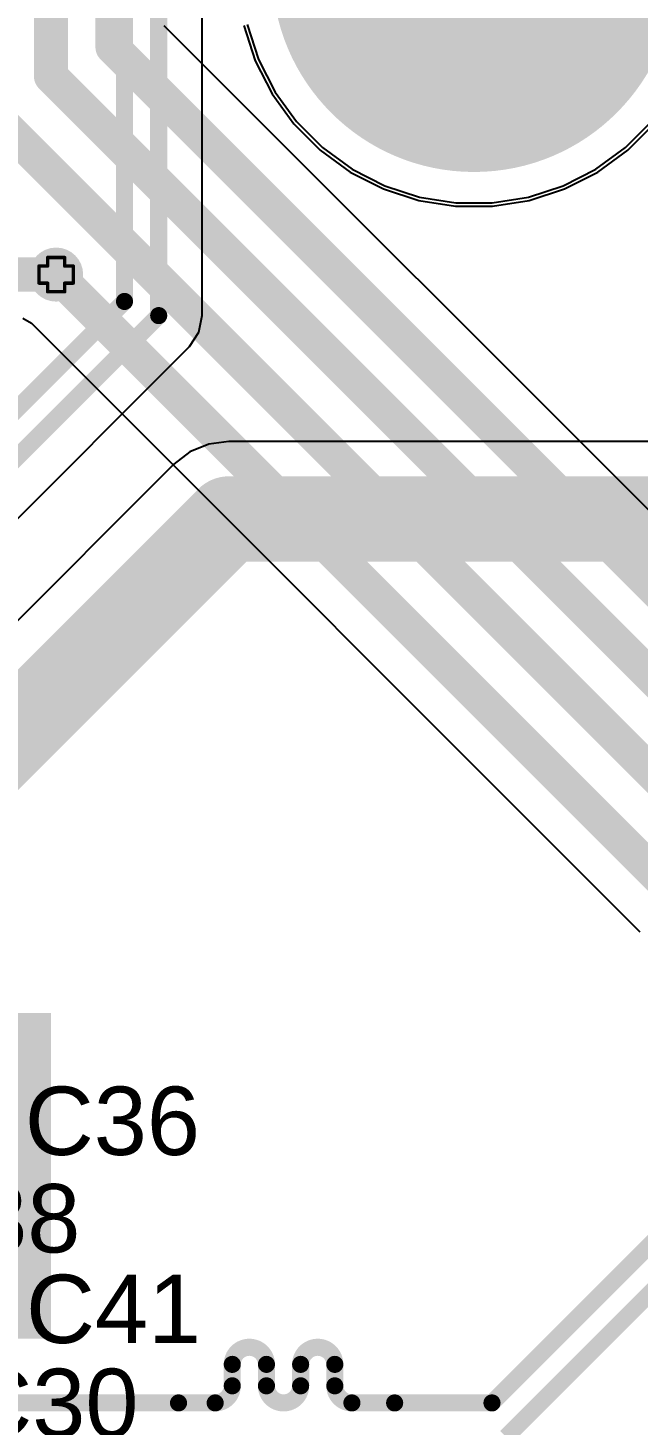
# Model space of a CAD drawing. Header units: millimetres. Extents: x -2.4 to 8.6, y -1 to 5.2.
# Drawn here: x 1.285 to 1.641, y 0.552 to 1.369 of the extents above; entities that cross this region are included whole.
import ezdxf

# ---------------------------------------------------------------- set-up
doc = ezdxf.new("R2010")
doc.units = ezdxf.units.MM
doc.header["$MEASUREMENT"] = 0
for name, color, linetype in [('BottomLayer', 5, 'Continuous'), ('BottomSolder', 6, 'Continuous'), ('DrillDrawing', 1, 'Continuous'), ('Mechanical2', 216, 'Continuous'), ('PadHoleLayer', 156, 'Continuous'), ('TopLayer', 1, 'Continuous'), ('TopOverlay', 2, 'Continuous'), ('TopSolder', 216, 'Continuous'), ('ViaHoleLayer', 16, 'Continuous')]:
    doc.layers.add(name, color=color, linetype=linetype)
doc.styles.add('Arial', font='', dxfattribs={"height": 0.2})
doc.styles.get('Arial').set_extended_font_data('Arial')

msp = doc.modelspace()

# ---------------------------------------------------------------- hatches: boundary and pattern name
at = {"layer": 'BottomLayer'}
h = msp.add_hatch(color=5, dxfattribs=at)
edge = h.paths.add_edge_path()
edge.add_arc((1.301, 1.225), 0.01181, 0, 360)
at = {"layer": 'BottomSolder'}
h = msp.add_hatch(color=6, dxfattribs=at)
edge = h.paths.add_edge_path()
edge.add_arc((1.301, 1.225), 0.01581, 0, 360)
at = {"layer": 'PadHoleLayer'}
h = msp.add_hatch(color=156, dxfattribs=at)
edge = h.paths.add_edge_path()
edge.add_arc((1.54547, 1.40312), 0.11811, 0, 360)
at = {"layer": 'TopLayer'}
h = msp.add_hatch(color=1, dxfattribs=at)
edge = h.paths.add_edge_path()
edge.add_arc((1.301, 1.225), 0.01181, 0, 360)
msp.add_hatch(color=1, dxfattribs=at).paths.add_polyline_path([(1.225, 0.6025), (1.298, 0.6025), (1.298, 0.793), (1.225, 0.793)])
at = {"layer": 'TopSolder'}
h = msp.add_hatch(color=216, dxfattribs=at)
edge = h.paths.add_edge_path()
edge.add_arc((1.301, 1.225), 0.01581, 0, 360)
at = {"layer": 'ViaHoleLayer'}
h = msp.add_hatch(color=16, dxfattribs=at)
edge = h.paths.add_edge_path()
edge.add_arc((1.301, 1.225), 0.00591, 0, 360)

# ---------------------------------------------------------------- linework, layer by layer
at = {"layer": 'BottomLayer'}
for p, q in [((1.73253, 1.00226), (1.36426, 1.37053)), ((1.41271, 1.37124), (1.41933, 1.35087)), ((1.41933, 1.35087), (1.42906, 1.33178)), ((1.42906, 1.33178), (1.44165, 1.31445)), ((1.44165, 1.31445), (1.4568, 1.2993)), ((1.63414, 1.2993), (1.64929, 1.31445)), ((1.4568, 1.2993), (1.47413, 1.2867)), ((1.61681, 1.2867), (1.63414, 1.2993)), ((1.47413, 1.2867), (1.49322, 1.27698)), ((1.59772, 1.27698), (1.61681, 1.2867)), ((1.49322, 1.27698), (1.5136, 1.27036)), ((1.57734, 1.27036), (1.59772, 1.27698)), ((1.5136, 1.27036), (1.53476, 1.26701)), ((1.53476, 1.26701), (1.55618, 1.26701)), ((1.55618, 1.26701), (1.57734, 1.27036)), ((1.28147, 1.19954), (1.28666, 1.19655)), ((1.28666, 1.19655), (1.6426, 0.8406))]:
    msp.add_line(p, q, dxfattribs=at)
at = {"layer": 'BottomLayer', "const_width": 0.02}
for points in [[(1.334, 1.358), (1.334, 1.725)], [(1.298, 1.341), (1.298, 1.675)], [(1.334, 1.358), (1.72, 0.972)], [(1.298, 1.341), (1.703, 0.936)], [(1.262, 1.321), (1.683, 0.9)], [(1.301, 1.225), (1.664, 0.862)]]:
    msp.add_lwpolyline(points, dxfattribs=at)
at = {"layer": 'BottomLayer', "const_width": 0.01}
for points in [[(1.329, 1.358, 1), (1.339, 1.358, 1)], [(1.329, 1.358, 1), (1.339, 1.358, 1)], [(1.293, 1.341, 1), (1.303, 1.341, 1)], [(1.293, 1.341, 1), (1.303, 1.341, 1)], [(1.296, 1.225, 1), (1.306, 1.225, 1)]]:
    msp.add_lwpolyline(points, format="xyb", close=True, dxfattribs=at)
at = {"layer": 'DrillDrawing', "const_width": 0.002}
for points in [[(1.296, 1.23), (1.296, 1.235)], [(1.296, 1.235), (1.306, 1.235)], [(1.306, 1.23), (1.306, 1.235)], [(1.291, 1.22), (1.291, 1.23)], [(1.291, 1.23), (1.296, 1.23)], [(1.306, 1.23), (1.311, 1.23)], [(1.311, 1.22), (1.311, 1.23)], [(1.291, 1.22), (1.296, 1.22)], [(1.296, 1.215), (1.296, 1.22)], [(1.306, 1.22), (1.311, 1.22)], [(1.306, 1.215), (1.306, 1.22)], [(1.296, 1.215), (1.306, 1.215)]]:
    msp.add_lwpolyline(points, dxfattribs=at)
at = {"layer": 'DrillDrawing', "const_width": 0.001}
for points in [[(1.2955, 1.235, 1), (1.2965, 1.235, 1)], [(1.2955, 1.235, 1), (1.2965, 1.235, 1)], [(1.3055, 1.235, 1), (1.3065, 1.235, 1)], [(1.3055, 1.235, 1), (1.3065, 1.235, 1)], [(1.2905, 1.23, 1), (1.2915, 1.23, 1)], [(1.2905, 1.23, 1), (1.2915, 1.23, 1)], [(1.2955, 1.23, 1), (1.2965, 1.23, 1)], [(1.2955, 1.23, 1), (1.2965, 1.23, 1)], [(1.3055, 1.23, 1), (1.3065, 1.23, 1)], [(1.3055, 1.23, 1), (1.3065, 1.23, 1)], [(1.3105, 1.23, 1), (1.3115, 1.23, 1)], [(1.3105, 1.23, 1), (1.3115, 1.23, 1)], [(1.2905, 1.22, 1), (1.2915, 1.22, 1)], [(1.2905, 1.22, 1), (1.2915, 1.22, 1)], [(1.2955, 1.22, 1), (1.2965, 1.22, 1)], [(1.2955, 1.22, 1), (1.2965, 1.22, 1)], [(1.3055, 1.22, 1), (1.3065, 1.22, 1)], [(1.3055, 1.22, 1), (1.3065, 1.22, 1)], [(1.3105, 1.22, 1), (1.3115, 1.22, 1)], [(1.3105, 1.22, 1), (1.3115, 1.22, 1)], [(1.2955, 1.215, 1), (1.2965, 1.215, 1)], [(1.2955, 1.215, 1), (1.2965, 1.215, 1)], [(1.3055, 1.215, 1), (1.3065, 1.215, 1)], [(1.3055, 1.215, 1), (1.3065, 1.215, 1)]]:
    msp.add_lwpolyline(points, format="xyb", close=True, dxfattribs=at)
at = {"layer": 'Mechanical2', "const_width": 0.01}
msp.add_lwpolyline([(1.33424, 2.13536, -6.230382), (0.47179, 2.13624)], format="xyb", dxfattribs=at)
at = {"layer": 'TopLayer'}
for p, q in [((1.38649, 1.201), (1.38649, 1.52643)), ((1.41076, 1.37078), (1.41748, 1.3501)), ((1.41748, 1.3501), (1.42735, 1.33073)), ((1.42735, 1.33073), (1.44013, 1.31314)), ((1.44013, 1.31314), (1.4555, 1.29777)), ((1.63544, 1.29777), (1.65082, 1.31314)), ((1.4555, 1.29777), (1.47309, 1.28499)), ((1.61786, 1.28499), (1.63544, 1.29777)), ((1.47309, 1.28499), (1.49246, 1.27513)), ((1.59849, 1.27513), (1.61786, 1.28499)), ((1.49246, 1.27513), (1.51313, 1.26841)), ((1.57781, 1.26841), (1.59849, 1.27513)), ((1.51313, 1.26841), (1.5346, 1.26501)), ((1.55634, 1.26501), (1.57781, 1.26841)), ((1.5346, 1.26501), (1.55634, 1.26501)), ((1.38455, 1.19125), (1.38649, 1.201)), ((1.37902, 1.18298), (1.38455, 1.19125)), ((1.22302, 1.02698), (1.37902, 1.18298)), ((1.37931, 1.12131), (1.36991, 1.11409)), ((1.39025, 1.12584), (1.37931, 1.12131)), ((1.402, 1.12739), (1.39025, 1.12584)), ((1.68529, 1.12739), (1.402, 1.12739)), ((1.36991, 1.11409), (1.1542, 0.89839))]:
    msp.add_line(p, q, dxfattribs=at)
for points, const_width in [([(1.341, 1.20928), (1.341, 1.54527)], 0.01), ([(1.361, 1.201), (1.361, 1.53698)], 0.01), ([(1.25, 1.225), (1.301, 1.225)], 0.02), ([(1.19672, 1.065), (1.341, 1.20928)], 0.01), ([(1.205, 1.045), (1.361, 1.201)], 0.01), ([(1.174, 0.854), (1.402, 1.082)], 0.05), ([(1.402, 1.082), (1.70409, 1.082)], 0.05), ([(1.556, 0.565), (1.974, 0.983)], 0.01), ([(1.56428, 0.545), (1.994, 0.97472)], 0.01), ([(1.40405, 0.575), (1.40405, 0.58755)], 0.01), ([(1.42405, 0.575), (1.42405, 0.58755)], 0.01), ([(1.44405, 0.575), (1.44405, 0.58755)], 0.01), ([(1.46405, 0.575), (1.46405, 0.58755)], 0.01), ([(1.2165, 0.565), (1.3726, 0.565)], 0.01), ([(1.3726, 0.565), (1.39405, 0.565)], 0.01), ([(1.47405, 0.565), (1.49905, 0.565)], 0.01), ([(1.49905, 0.565), (1.556, 0.565)], 0.01)]:
    msp.add_lwpolyline(points, dxfattribs=dict(at, const_width=const_width))
for points, const_width in [([(1.296, 1.225, 1), (1.306, 1.225, 1)], 0.01), ([(1.3385, 1.20928, 1), (1.3435, 1.20928, 1)], 0.005), ([(1.3385, 1.20928, 1), (1.3435, 1.20928, 1)], 0.005), ([(1.3585, 1.201, 1), (1.3635, 1.201, 1)], 0.005), ([(1.3585, 1.201, 1), (1.3635, 1.201, 1)], 0.005), ([(1.3895, 1.082, 1), (1.4145, 1.082, 1)], 0.025), ([(1.3895, 1.082, 1), (1.4145, 1.082, 1)], 0.025), ([(1.40155, 0.58755, 1), (1.40655, 0.58755, 1)], 0.005), ([(1.40155, 0.58755, 1), (1.40655, 0.58755, 1)], 0.005), ([(1.42155, 0.58755, 1), (1.42655, 0.58755, 1)], 0.005), ([(1.42155, 0.58755, 1), (1.42655, 0.58755, 1)], 0.005), ([(1.44155, 0.58755, 1), (1.44655, 0.58755, 1)], 0.005), ([(1.44155, 0.58755, 1), (1.44655, 0.58755, 1)], 0.005), ([(1.46155, 0.58755, 1), (1.46655, 0.58755, 1)], 0.005), ([(1.46155, 0.58755, 1), (1.46655, 0.58755, 1)], 0.005), ([(1.40155, 0.575, 1), (1.40655, 0.575, 1)], 0.005), ([(1.40155, 0.575, 1), (1.40655, 0.575, 1)], 0.005), ([(1.42155, 0.575, 1), (1.42655, 0.575, 1)], 0.005), ([(1.42155, 0.575, 1), (1.42655, 0.575, 1)], 0.005), ([(1.44155, 0.575, 1), (1.44655, 0.575, 1)], 0.005), ([(1.44155, 0.575, 1), (1.44655, 0.575, 1)], 0.005), ([(1.46155, 0.575, 1), (1.46655, 0.575, 1)], 0.005), ([(1.46155, 0.575, 1), (1.46655, 0.575, 1)], 0.005), ([(1.3701, 0.565, 1), (1.3751, 0.565, 1)], 0.005), ([(1.3701, 0.565, 1), (1.3751, 0.565, 1)], 0.005), ([(1.39155, 0.565, 1), (1.39655, 0.565, 1)], 0.005), ([(1.39155, 0.565, 1), (1.39655, 0.565, 1)], 0.005), ([(1.47155, 0.565, 1), (1.47655, 0.565, 1)], 0.005), ([(1.47155, 0.565, 1), (1.47655, 0.565, 1)], 0.005), ([(1.49655, 0.565, 1), (1.50155, 0.565, 1)], 0.005), ([(1.49655, 0.565, 1), (1.50155, 0.565, 1)], 0.005), ([(1.5535, 0.565, 1), (1.5585, 0.565, 1)], 0.005), ([(1.5535, 0.565, 1), (1.5585, 0.565, 1)], 0.005)]:
    msp.add_lwpolyline(points, format="xyb", close=True, dxfattribs=dict(at, const_width=const_width))
at = {"layer": 'TopLayer', "const_width": 0.01}
for points in [[(1.40405, 0.58755, -1), (1.42405, 0.58755)], [(1.44405, 0.58755, -1), (1.46405, 0.58755)], [(1.40405, 0.575, -0.414214), (1.39405, 0.565)], [(1.44405, 0.575, -1), (1.42405, 0.575)], [(1.47405, 0.565, -0.414214), (1.46405, 0.575)]]:
    msp.add_lwpolyline(points, format="xyb", dxfattribs=at)

# ---------------------------------------------------------------- texts
at = {"layer": 'TopOverlay', "style": 'Arial'}
for s, p in [('C36', (1.28268, 0.71001)), ('C38', (1.21268, 0.65301)), ('C41', (1.28335, 0.60001)), ('C30', (1.24668, 0.54501))]:
    msp.add_text(s, height=0.04, dxfattribs=at).set_placement(p)

doc.saveas('drawing.dxf')
